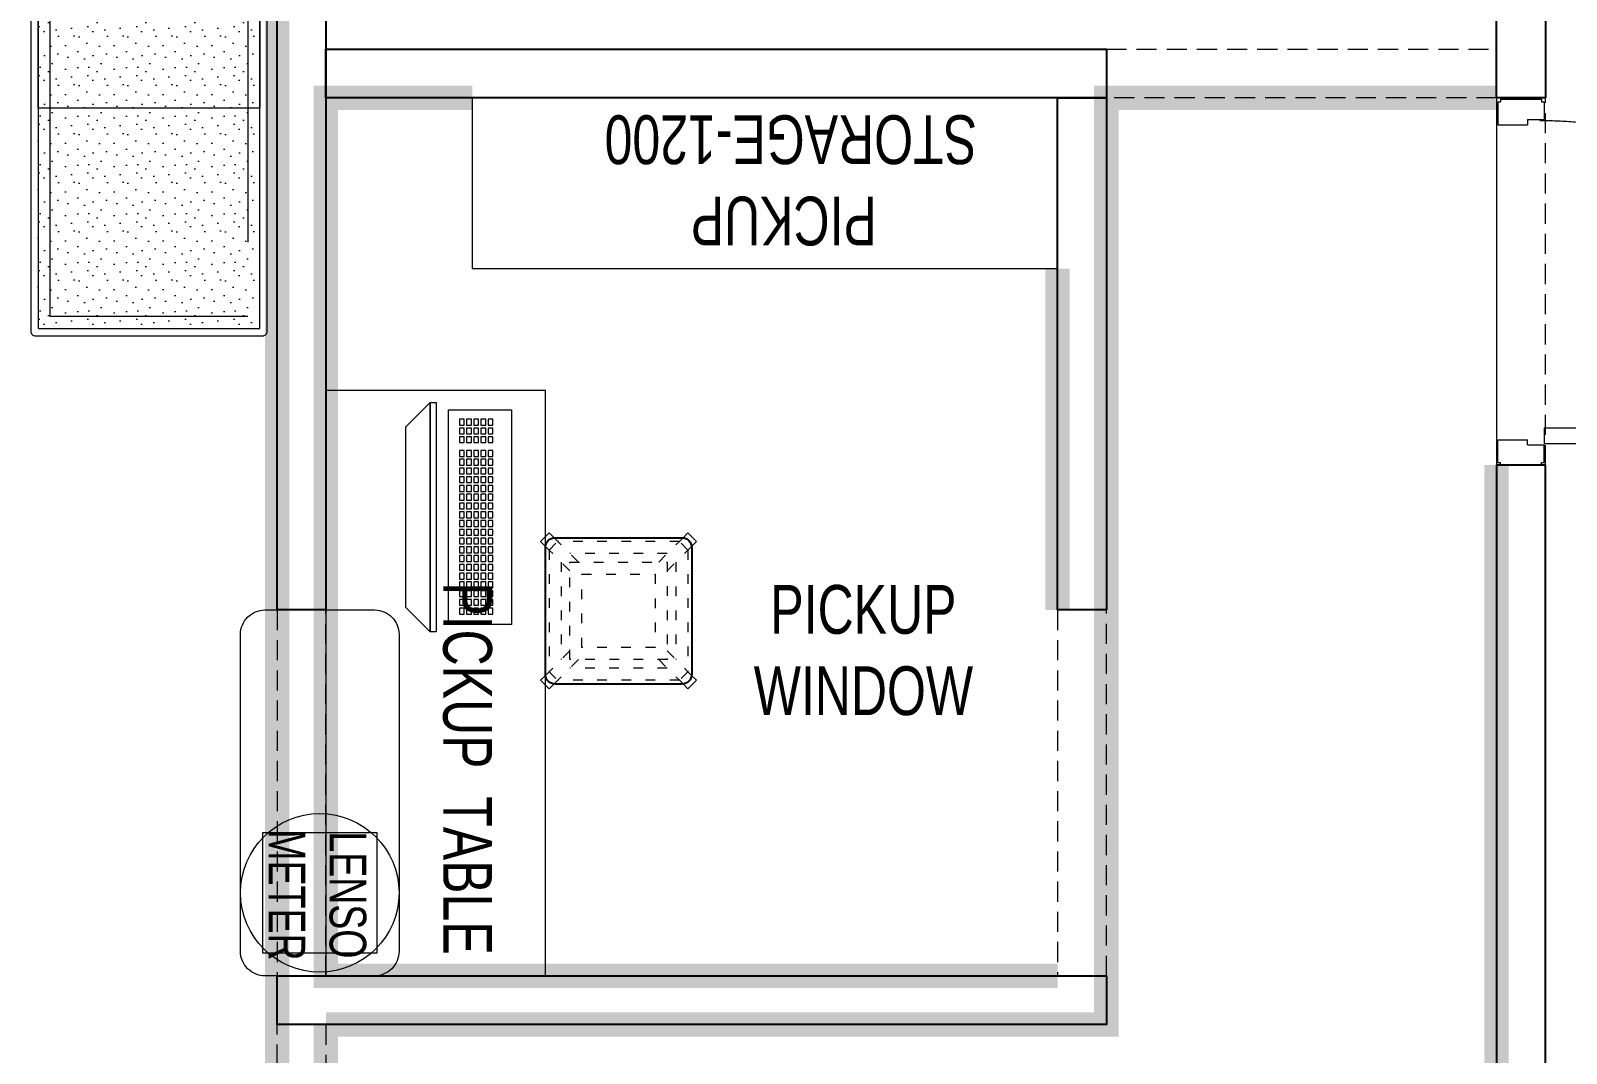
# Model space of a CAD drawing. Header units: feet. Extents: x 3470104 to 3486666, y -5473299 to -5466804.
# Drawn here: x 3481778 to 3484926, y -5470727 to -5468631 of the extents above; entities that cross this region are included whole.
import ezdxf

# ---------------------------------------------------------------- set-up
doc = ezdxf.new("R2010")
doc.units = ezdxf.units.FT
doc.header["$LTSCALE"] = 33
doc.header["$MEASUREMENT"] = 0
for name, pattern in [('a_p6_plan_L18$0$HIDDEN', [0.375, 0.25, -0.125]), ('ACAD_ISO03W100', [30, 12, -18]), ('HIDDEN2', [4.7625, 3.175, -1.5875])]:
    doc.linetypes.add(name, pattern=pattern)
for name, color, linetype, lineweight in [('Door', 2, 'Continuous', 13), ('LENS-CURTAIN', 5, 'a_p6_plan_L18$0$HIDDEN', 9), ('LENS-DOOR', 34, 'Continuous', 20), ('LENS-HATCH', 251, 'Continuous', 5), ('LENS-PARTITION', 21, 'Continuous', 25), ('LENS-TEXT', 31, 'Continuous', 5), ('LENS_DIMENSION', 193, 'Continuous', 0), ('LENS_TEXT', 31, 'Continuous', 5), ('LK-EQPMT', 3, 'Continuous', 18), ('LK-FF&E FLOOR', 1, 'Continuous', 9), ('LK-FF&E WALL', 1, 'Continuous', 9), ('LK-FLUTTED FINISH', 20, 'Continuous', 30), ('LK-IT', 3, 'Continuous', 18), ('LK-TILES FINISH', 251, 'Continuous', 5), ('LN-ELEVATION-1', 81, 'Continuous', 25), ('LN-ELEVATION-2', 103, 'Continuous', 20), ('LN-ELEVATION-3', 125, 'Continuous', 18), ('LN-ELEVATION-5', 167, 'Continuous', 5)]:
    doc.layers.add(name, color=color, linetype=linetype, lineweight=lineweight)
doc.styles.add('LK TXT', font='GILC____.TTF', dxfattribs={"height": 100})
doc.styles.get("Standard").update_dxf_attribs({"font": 'GILC____.TTF'})

# ---------------------------------------------------------------- blocks, each defined once
blk = doc.blocks.new('3 seater Bench 1385')
at = {"layer": 'LENS-HATCH', "lineweight": 0}
h = blk.add_hatch(dxfattribs=at)
h.set_pattern_fill('STIP1', color=177, scale=100, angle=270, pattern_type=2)
h.set_pattern_definition([(270, (6617025.25, -170439.11), (100, -2e-13), [0, -100]), (270, (6617009.25, -170451.11), (100, -2e-13), [0, -100]), (270, (6616985.25, -170446.11), (100, -2e-13), [0, -100]), (270, (6616962.25, -170481.11), (100, -2e-13), [0, -100]), (270, (6616998.25, -170478.11), (100, -2e-13), [0, -100]), (270, (6617022.25, -170505.11), (100, -2e-13), [0, -100]), (270, (6617029.25, -170470.11), (100, -2e-13), [0, -100]), (270, (6616988.25, -170512.11), (100, -2e-13), [0, -100]), (270, (6616956.25, -170507.11), (100, -2e-13), [0, -100]), (270, (6616941.25, -170433.11), (100, -2e-13), [0, -100]), (270, (6616961.25, -170451.11), (100, -2e-13), [0, -100]), (270, (6616942.25, -170465.11), (100, -2e-13), [0, -100]), (270, (6617006.25, -170526.11), (100, -2e-13), [0, -100]), (270, (6616981.25, -170494.11), (100, -2e-13), [0, -100]), (270, (6617014.25, -170486.11), (100, -2e-13), [0, -100]), (270, (6617005.25, -170503.11), (100, -2e-13), [0, -100]), (270, (6616978.25, -170467.11), (100, -2e-13), [0, -100]), (270, (6617032.25, -170495.11), (100, -2e-13), [0, -100]), (270, (6616973.25, -170526.11), (100, -2e-13), [0, -100]), (270, (6616943.25, -170523.11), (100, -2e-13), [0, -100])])
h.paths.add_polyline_path([(677.5, 227.5), (225.8, 227.5), (225.8, -227.5), (677.5, -227.5)])
h.paths.add_polyline_path([(-225.8, 227.5), (225.8, 227.5), (225.8, -227.5), (-225.8, -227.5)])
h.paths.add_polyline_path([(-677.5, 227.5), (-225.8, 227.5), (-225.8, -227.5), (-677.5, -227.5)])
at = {"layer": 'LN-ELEVATION-2', "ltscale": 0.5}
for points in [[(-677.5, 227.5), (-225.8, 227.5), (-225.8, -227.5), (-677.5, -227.5)], [(-225.8, 227.5), (225.8, 227.5), (225.8, -227.5), (-225.8, -227.5)], [(677.5, 227.5), (225.8, 227.5), (225.8, -227.5), (677.5, -227.5)]]:
    blk.add_lwpolyline(points, close=True, dxfattribs=at)
at = {"layer": 'LN-ELEVATION-5', "ltscale": 0.5}
blk.add_lwpolyline([(682.5, 242.5), (-682.5, 242.5, 0.414214), (-692.5, 232.5), (-692.5, -232.5, 0.414214), (-682.5, -242.5), (682.5, -242.5, 0.414214), (692.5, -232.5), (692.5, 232.5, 0.414214)], format="xyb", close=True, dxfattribs=at)
blk.add_lwpolyline([(677.5, 227.5), (-677.5, 227.5), (-677.5, -227.5), (677.5, -227.5)], close=True, dxfattribs=at)
at = {"layer": 'LN-ELEVATION-5', "linetype": 'HIDDEN2', "ltscale": 11}
blk.add_lwpolyline([(-652.5, 202.5), (652.5, 202.5), (652.5, -202.5), (-652.5, -202.5)], close=True, dxfattribs=at)
blk = doc.blocks.new('CLENS 600 TYPE 6')
at = {"layer": 'LN-ELEVATION-1', "ltscale": 0.5}
blk.add_lwpolyline([(130, -225), (-130, -225, -0.414214), (-150, -205), (-150, 55, -0.414214), (-130, 75), (130, 75, -0.414214), (150, 55), (150, -205, -0.414214)], format="xyb", close=True, dxfattribs=at)
at = {"layer": 'LN-ELEVATION-3', "linetype": 'ACAD_ISO03W100', "ltscale": 0.05}
for p, q in [((-82.3, 25), (-124.7, 67.4)), ((124.7, 67.4), (-124.7, 67.4)), ((82.3, 25), (124.7, 67.4)), ((-100, 7.3), (-142.4, 49.7)), ((-142.4, -199.7), (-142.4, 49.7)), ((99.7, 42.4), (-99.7, 42.4)), ((100, 7.3), (142.4, 49.7)), ((142.4, -199.7), (142.4, 49.7)), ((-117.4, -174.7), (-117.4, 24.7)), ((117.4, -174.7), (117.4, 24.7)), ((-100, -157.3), (-142.4, -199.7)), ((100, -157.3), (142.4, -199.7)), ((-82.3, -175), (-124.7, -217.4)), ((82.3, -175), (124.7, -217.4)), ((124.7, -217.4), (-124.7, -217.4)), ((99.7, -192.4), (-99.7, -192.4))]:
    blk.add_line(p, q, dxfattribs=at)
for points in [[(-132.2, 74.9), (-124.7, 67.4), (-142.4, 49.7), (-149.9, 57.2)], [(132.2, 74.9), (124.7, 67.4), (142.4, 49.7), (149.9, 57.2)], [(-132.2, -224.9), (-124.7, -217.4), (-142.4, -199.7), (-149.9, -207.2)], [(132.2, -224.9), (124.7, -217.4), (142.4, -199.7), (149.9, -207.2)]]:
    blk.add_lwpolyline(points, dxfattribs=at)
for points in [[(100, -175), (-100, -175), (-100, 25), (100, 25)], [(75, -150), (-75, -150), (-75, 0), (75, 0)]]:
    blk.add_lwpolyline(points, close=True, dxfattribs=at)
at = {"layer": 'LN-ELEVATION-5', "ltscale": 0.5}
for points in [[(-149.9, 57.2), (-160.1, 67.4), (-142.4, 85.1), (-132.2, 74.9)], [(149.9, 57.2), (160.1, 67.4), (142.4, 85.1), (132.2, 74.9)], [(-149.9, -207.2), (-160.1, -217.4), (-142.4, -235.1), (-132.2, -224.9)], [(149.9, -207.2), (160.1, -217.4), (142.4, -235.1), (132.2, -224.9)]]:
    blk.add_lwpolyline(points, dxfattribs=at)
blk = doc.blocks.new('*U24')
at = {"layer": 'LK-EQPMT', "ltscale": 12}
blk.add_lwpolyline([(6, 4.9), (-6, 4.9), (-6, -4.9), (6, -4.9)], close=True, dxfattribs=at)
blk = doc.blocks.new('*U25')
at = {"color": 0, "linetype": 'ByBlock', "lineweight": -2}
for p in [(0, 0), (18, 0), (35.9, 0), (53.9, 0), (71.8, 0), (89.8, 0), (107.8, 0), (125.7, 0), (143.7, 0), (161.6, 0), (179.6, 0), (197.6, 0), (215.5, 0), (233.5, 0), (251.4, 0), (269.4, 0), (287.4, 0), (305.3, 0), (323.3, 0), (0, -14.7), (0, -29.5), (18, -14.7), (18, -29.5), (35.9, -14.7), (35.9, -29.5), (53.9, -14.7), (53.9, -29.5), (71.8, -14.7), (71.8, -29.5), (89.8, -14.7), (89.8, -29.5), (107.8, -14.7), (107.8, -29.5), (125.7, -14.7), (125.7, -29.5), (143.7, -14.7), (143.7, -29.5), (161.6, -14.7), (161.6, -29.5), (179.6, -14.7), (179.6, -29.5), (197.6, -14.7), (197.6, -29.5), (215.5, -14.7), (215.5, -29.5), (233.5, -14.7), (233.5, -29.5), (251.4, -14.7), (251.4, -29.5), (269.4, -14.7), (269.4, -29.5), (287.4, -14.7), (287.4, -29.5), (305.3, -14.7), (305.3, -29.5), (323.3, -14.7), (323.3, -29.5), (0, -44.2), (0, -59), (18, -44.2), (18, -59), (35.9, -44.2), (35.9, -59), (53.9, -44.2), (53.9, -59), (71.8, -44.2), (71.8, -59), (89.8, -44.2), (89.8, -59), (107.8, -44.2), (107.8, -59), (125.7, -44.2), (125.7, -59), (143.7, -44.2), (143.7, -59), (161.6, -44.2), (161.6, -59), (179.6, -44.2), (179.6, -59), (197.6, -44.2), (197.6, -59), (215.5, -44.2), (215.5, -59), (233.5, -44.2), (233.5, -59), (251.4, -44.2), (251.4, -59), (269.4, -44.2), (269.4, -59), (287.4, -44.2), (287.4, -59), (305.3, -44.2), (305.3, -59), (323.3, -44.2), (323.3, -59)]:
    blk.add_blockref('*U24', p, dxfattribs=at)
blk = doc.blocks.new('*U22')
at = {"layer": 'LK-EQPMT', "ltscale": 12}
blk.add_lwpolyline([(6, 4.9), (-6, 4.9), (-6, -4.9), (6, -4.9)], close=True, dxfattribs=at)
blk = doc.blocks.new('*U23')
at = {"color": 0, "linetype": 'ByBlock', "lineweight": -2}
for p in [(0, 0), (18, 0), (35.9, 0), (0, -14.7), (0, -29.5), (18, -14.7), (18, -29.5), (35.9, -14.7), (35.9, -29.5), (0, -44.2), (0, -59), (18, -44.2), (18, -59), (35.9, -44.2), (35.9, -59)]:
    blk.add_blockref('*U22', p, dxfattribs=at)
blk = doc.blocks.new('*U17')
at = {"ltscale": 12}
blk.add_lwpolyline([(8, 0), (8, 129.1), (448, 129.1), (448, 0)], close=True, dxfattribs=at)
for name, p in [('*U25', (35.2, 101.6)), ('*U23', (386.6, 101.6))]:
    blk.add_blockref(name, p)
blk = doc.blocks.new('Pickup table PC')
at = {"layer": 'LN-ELEVATION-2', "ltscale": 0.5}
for points in [[(470, 50), (0, 50), (0, 62), (470, 62)], [(420, 0), (50, 0), (0, 50), (470, 50)]]:
    blk.add_lwpolyline(points, close=True, dxfattribs=at)
blk = doc.blocks.new('*U44')
at = {"layer": 'LENS-DOOR'}
for p, q in [((548121.7, 1779235.3), (548121.7, 1778573.8)), ((548121.7, 1779235.3), (548153, 1779235.3)), ((548153, 1778573.8), (548153, 1779235.3)), ((547447.3, 1778568.6), (547452.5, 1778568.6)), ((547447.3, 1778484.1), (547447.3, 1778568.6)), ((547452.5, 1778573.8), (547488.9, 1778573.8)), ((547452.5, 1778568.6), (547452.5, 1778573.8)), ((547488.9, 1778539.9), (547488.9, 1778573.8)), ((548121.7, 1778573.8), (548153, 1778573.8)), ((548192.1, 1778573.8), (548155.6, 1778573.8)), ((548155.6, 1778539.9), (548155.6, 1778573.8)), ((548192.1, 1778568.6), (548192.1, 1778573.8)), ((548197.3, 1778568.6), (548192.1, 1778568.6)), ((548197.3, 1778484.1), (548197.3, 1778568.6)), ((547488.9, 1778539.9), (547499.3, 1778539.9)), ((547499.3, 1778478.9), (547499.3, 1778539.9)), ((548145.2, 1778478.9), (548145.2, 1778539.9)), ((548155.6, 1778539.9), (548145.2, 1778539.9)), ((547447.3, 1778484.1), (547452.5, 1778484.1)), ((547452.5, 1778478.9), (547452.5, 1778484.1)), ((547452.5, 1778478.9), (547499.3, 1778478.9)), ((548192.1, 1778478.9), (548145.2, 1778478.9)), ((548192.1, 1778478.9), (548192.1, 1778484.1)), ((548197.3, 1778484.1), (548192.1, 1778484.1))]:
    blk.add_line(p, q, dxfattribs=at)
at = {"layer": 'LENS-DOOR', "color": 7, "linetype": 'HIDDEN2'}
blk.add_ellipse((548153, 1778573.8), major_axis=(-661.5, 0), ratio=1, start_param=-1.570791, end_param=0.051209, dxfattribs=at)

msp = doc.modelspace()

# ---------------------------------------------------------------- linework, layer by layer
at = {"layer": 'LENS-CURTAIN', "ltscale": 5}
for points in [[(3483982.7, -5468668.2), (3484782.7, -5468668.2), (3484782.7, -5468768.2), (3483982.7, -5468768.2)], [(3484782.7, -5469521.3), (3484882.7, -5469521.3), (3484882.7, -5468768.2), (3484782.7, -5468768.2)], [(3482382.7, -5470568.2), (3482382.7, -5469818.2), (3482282.7, -5469818.2), (3482282.7, -5470568.2)], [(3483882.7, -5470568.2), (3483982.7, -5470568.2), (3483982.7, -5469818.2), (3483882.7, -5469818.2)], [(3482282.7, -5470668.2), (3482382.7, -5470668.2), (3482382.7, -5471430.8), (3482282.7, -5471430.8)]]:
    msp.add_lwpolyline(points, close=True, dxfattribs=at)
at = {"layer": 'LENS-PARTITION'}
for points in [[(3484882.7, -5468768.2), (3484782.7, -5468768.2), (3484782.7, -5467138.4), (3484882.7, -5467137.1)], [(3482382.7, -5469818.2), (3482282.7, -5469818.2), (3482282.7, -5467169.5), (3482382.7, -5467168.2)], [(3483982.7, -5468768.2), (3482382.7, -5468768.2), (3482382.7, -5468668.2), (3483982.7, -5468668.2)], [(3483982.7, -5469818.2), (3483882.7, -5469818.2), (3483882.7, -5468768.2), (3483982.7, -5468768.2)], [(3484882.7, -5469521.3), (3484782.7, -5469521.3), (3484782.7, -5470760.8), (3484882.7, -5470760.8)], [(3482282.7, -5470568.2), (3483982.7, -5470568.2), (3483982.7, -5470668.2), (3482282.7, -5470668.2)]]:
    msp.add_lwpolyline(points, close=True, dxfattribs=at)
at = {"layer": 'LENS_DIMENSION'}
msp.add_lwpolyline([(3484782.7, -5468771.3), (3484782.7, -5469521.3)], dxfattribs=at)
at = {"layer": 'LK-EQPMT'}
msp.add_lwpolyline([(3482252.7, -5470521.1), (3482487.7, -5470521.1), (3482487.7, -5470275.1), (3482252.7, -5470275.1)], close=True, dxfattribs=at)
at = {"layer": 'LK-FF&E WALL'}
for points in [[(3482682.7, -5468768.2), (3482682.7, -5469118.2), (3483882.7, -5469118.2), (3483882.7, -5468768.2)], [(3482382.7, -5469368.2), (3482382.7, -5470568.2), (3482832.7, -5470568.2), (3482832.7, -5469368.2)]]:
    msp.add_lwpolyline(points, close=True, dxfattribs=at)
msp.add_lwpolyline([(3482257.7, -5469818.2), (3482482.7, -5469818.2, -0.414214), (3482532.7, -5469868.2), (3482532.7, -5470518.2, -0.414214), (3482482.7, -5470568.2), (3482257.7, -5470568.2, -0.414214), (3482207.7, -5470518.2), (3482207.7, -5469868.2, -0.414214)], format="xyb", close=True, dxfattribs=at)
msp.add_circle((3482370.2, -5470398.1), 162.5, dxfattribs=at)
at = {"layer": 'LK-FLUTTED FINISH', "linetype": 'ACAD_ISO03W100', "ltscale": 0.05, "const_width": 50}
msp.add_lwpolyline([(3482282.7, -5467584.6), (3482282.7, -5471430.8)], dxfattribs=at)
at = {"layer": 'LK-TILES FINISH', "color": 212, "linetype": 'ACAD_ISO03W100', "ltscale": 0.05, "const_width": 50}
for points in [[(3482382.7, -5470668.2), (3483982.7, -5470668.2), (3483982.7, -5468768.2), (3484782.7, -5468768.2)], [(3482682.7, -5468768.2), (3482382.7, -5468768.2), (3482382.7, -5470568.2), (3483882.7, -5470568.2)], [(3483882.7, -5469118.2), (3483882.7, -5469818.2)], [(3484782.7, -5469521.3), (3484782.7, -5471430.8), (3482382.7, -5471430.8), (3482382.7, -5470668.2)]]:
    msp.add_lwpolyline(points, dxfattribs=at)

# ---------------------------------------------------------------- block references
at = {"layer": 'Door', "rotation": 270}
msp.add_blockref('*U44', (1706306.3, -4921324), dxfattribs=at)
at = {"layer": 'LK-FF&E FLOOR', "rotation": 270}
msp.add_blockref('3 seater Bench 1385', (3482020.2, -5468564), dxfattribs=at)
at = {"layer": 'LK-FF&E WALL', "rotation": 89.99999999999991}
msp.add_blockref('CLENS 600 TYPE 6', (3482907.7, -5469820), dxfattribs=at)
at = {"layer": 'LK-IT', "rotation": 270}
msp.add_blockref('Pickup table PC', (3482546.8, -5469392.8), dxfattribs=at)
at = {"layer": 'LK-IT', "ltscale": 0.5, "rotation": 89.99999999999996}
msp.add_blockref('*U17', (3482763, -5469855.8), dxfattribs=at)

# ---------------------------------------------------------------- texts
at = {"layer": 'LENS-TEXT', "color": 0, "linetype": 'Continuous', "ltscale": 3, "attachment_point": 5, "style": 'LK TXT'}
for s, width, gutter_width, insert, char_height, rotation in [(' PICKUP STORAGE-1200', 1099.487, 1, (3483335.8, -5468936.7), 100, 180), ('PICKUP  TABLE  ', 783.964, 1, (3482672.5, -5470143.2), 100, 270), ('LENSO\\PMETER', 353.056, 0.5, (3482365.4, -5470402.4), 75, 270)]:
    msp.add_mtext_dynamic_manual_height_columns(s, width=width, gutter_width=gutter_width, heights=[0], dxfattribs=dict(at, insert=insert, char_height=char_height, rotation=rotation))
at = {"layer": 'LENS_TEXT', "linetype": 'Continuous', "ltscale": 3, "insert": (3483484.7, -5469901.1), "char_height": 100, "attachment_point": 5}
msp.add_mtext_dynamic_manual_height_columns('PICKUP WINDOW', width=730.507, gutter_width=1, heights=[0], dxfattribs=at)

doc.saveas('drawing.dxf')
